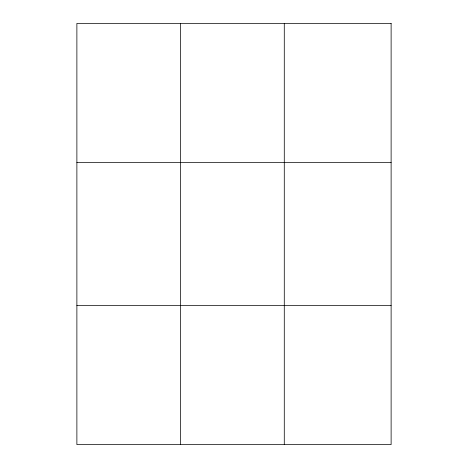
<?xml version="1.0" encoding="UTF-8"?>
<svg xmlns="http://www.w3.org/2000/svg" width="468" height="468" viewBox="0 0 468 468"><rect width="100%" height="100%" fill="white"/><g stroke="black" fill="none" stroke-linecap="round" stroke-linejoin="round"><path stroke-width="0.7" d="M180.578 444.6L180.578 23.4M284.281 444.6L284.281 23.4M76.881 162.396L391.119 162.396M76.881 305.604L391.119 305.604M391.119 23.4L76.881 23.4L76.881 444.6L391.119 444.6L391.119 23.4"/></g></svg>
